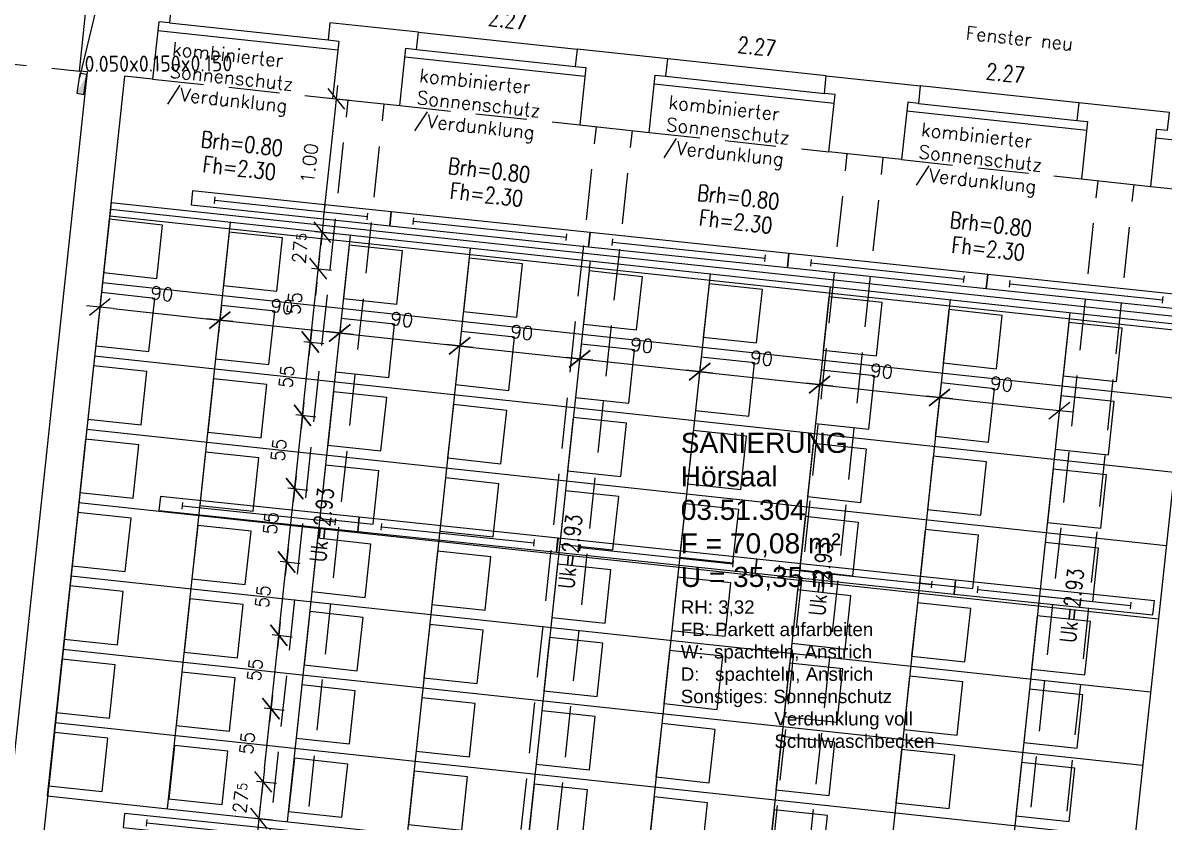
# Model space of a CAD drawing. Header units: metres. Extents: x -364 to -248, y 1030 to 1089.
# Drawn here: x -301.85 to -293.34, y 1065.09 to 1071.05 of the extents above; entities that cross this region are included whole.
import ezdxf
from ezdxf.enums import TextEntityAlignment as Align

# ---------------------------------------------------------------- set-up
doc = ezdxf.new("R2010")
doc.units = ezdxf.units.M
doc.header["$LTSCALE"] = 0.03
doc.linetypes.add('AUSGEZOGEN', pattern=[0])
doc.linetypes.add('STRICHLINIE', pattern=[19.05, 12.7, -6.35])
doc.layers.get('0').update_dxf_attribs({"linetype": 'CONTINUOUS'})
doc.layers.get('Defpoints').update_dxf_attribs({"linetype": 'CONTINUOUS'})
for name, color, linetype in [('A_ansicht', 9, 'CONTINUOUS'), ('A_Elektro', 1, 'CONTINUOUS'), ('A_fenster', 7, 'CONTINUOUS'), ('A_höhen', 3, 'CONTINUOUS'), ('A_MÖBEL', 1, 'CONTINUOUS'), ('A_text', 5, 'CONTINUOUS'), ('A_verdeckt', 8, 'STRICHLINIE'), ('A_wände', 6, 'CONTINUOUS'), ('CKMA0002', 2, 'CONTINUOUS'), ('E__DURCHBR', 2, 'CONTINUOUS'), ('E__LEUCHTEN', 6, 'AUSGEZOGEN'), ('E__VERSYS', 2, 'AUSGEZOGEN')]:
    doc.layers.add(name, color=color, linetype=linetype)
doc.styles.add('ISO9', font='iso8.shx', dxfattribs={"height": 0.12})
doc.styles.add('PITSIMP8', font='PITSIMP8.SHX')
doc.styles.add('SIMPLEX', font='simplex.shx', dxfattribs={"height": 0.1})
doc.styles.get("Standard").update_dxf_attribs({"font": 'ARIAL.TTF', "height": 1})
doc.dimstyles.get("Standard").update_dxf_attribs({"dimtxt": 0.1, "dimasz": 0.1, "dimexe": 0.1, "dimexo": 0, "dimgap": 0.1, "dimtad": 1, "dimdec": 4, "dimrnd": 0.0025, "dimzin": 0, "dimdsep": 46, "dimtxsty": 'SIMPLEX', "dimblk": 'DIMCROSS', "dimblk1": 'DIMCROSS', "dimblk2": 'DIMCROSS', "dimsah": 1, "dimcen": 2.5, "dimdle": 0.05, "dimclrd": 1, "dimclre": 1, "dimclrt": 6, "dimadec": 0, "dimazin": 0, "dimtfac": 1, "dimtdec": 4, "dimtmove": 2, "dimatfit": 3, "dimfxl": 1, "dimtvp": 1, "dimtolj": 1, "dimtzin": 0, "dimarcsym": 0})

# ---------------------------------------------------------------- blocks, each defined once
blk = doc.blocks.new('DIMCROSS')
at = {"color": 0, "linetype": 'ByBlock'}
blk.add_line((-1, 0), (1, 0), dxfattribs=at)
at = {"linetype": 'ByBlock'}
blk.add_line((-0.707107, -0.707107), (0.707107, 0.707107), dxfattribs=at)
blk = doc.blocks.new('*D118')
at = {"layer": 'CKMA0002', "color": 1, "linetype": 'Continuous', "lineweight": -2}
for p, q in [((-301.2659, 1069.0313), (-301.2873, 1068.8325)), ((-301.1772, 1068.9212), (-300.4812, 1068.8463)), ((-300.3764, 1068.8853), (-300.3925, 1068.7362))]:
    blk.add_line(p, q, dxfattribs=at)
at = {"layer": 'Defpoints', "color": 0, "linetype": 'Continuous'}
for p in [(-301.1927, 1069.7119), (-300.3032, 1069.5659), (-300.3818, 1068.8356)]:
    blk.add_point(p, dxfattribs=at)
at = {"layer": 'CKMA0002', "color": 1, "linetype": 'Continuous', "lineweight": -2, "xscale": 0.1, "yscale": 0.1, "zscale": 0.1}
for p, rotation in [((-301.2766, 1068.9319), 173.8591452062299), ((-300.3818, 1068.8356), 353.8591452062299)]:
    blk.add_blockref('DIMCROSS', p, dxfattribs=dict(at, rotation=rotation))
at = {"layer": 'CKMA0002', "color": 3, "linetype": 'Continuous', "insert": (-300.8131, 1069.0329), "char_height": 0.1, "attachment_point": 5, "rotation": 353.85915, "style": 'SIMPLEX'}
blk.add_mtext('\\A1;90{\\A1\\H0.7x\\S;}', dxfattribs=at)
blk = doc.blocks.new('*D119')
at = {"layer": 'CKMA0002', "color": 1, "linetype": 'Continuous', "lineweight": -2}
for p, q in [((-300.2823, 1068.8249), (-299.5863, 1068.7501)), ((-299.4816, 1068.7891), (-299.4976, 1068.6399))]:
    blk.add_line(p, q, dxfattribs=at)
at = {"layer": 'Defpoints', "color": 0, "linetype": 'Continuous'}
for p in [(-300.3032, 1069.5659), (-299.4084, 1069.4696), (-299.4869, 1068.7394)]:
    blk.add_point(p, dxfattribs=at)
at = {"layer": 'CKMA0002', "color": 1, "linetype": 'Continuous', "lineweight": -2, "xscale": 0.1, "yscale": 0.1, "zscale": 0.1}
for p, rotation in [((-300.3818, 1068.8356), 173.8591452062299), ((-299.4869, 1068.7394), 353.8591452062299)]:
    blk.add_blockref('DIMCROSS', p, dxfattribs=dict(at, rotation=rotation))
at = {"layer": 'CKMA0002', "color": 3, "linetype": 'Continuous', "insert": (-299.9183, 1068.9366), "char_height": 0.1, "attachment_point": 5, "rotation": 353.85915, "style": 'SIMPLEX'}
blk.add_mtext('\\A1;90{\\A1\\H0.7x\\S;}', dxfattribs=at)
blk = doc.blocks.new('*D120')
at = {"layer": 'CKMA0002', "color": 1, "linetype": 'Continuous', "lineweight": -2}
for p, q in [((-299.3875, 1068.7287), (-298.6915, 1068.6538)), ((-298.5867, 1068.6928), (-298.6028, 1068.5437))]:
    blk.add_line(p, q, dxfattribs=at)
at = {"layer": 'Defpoints', "color": 0, "linetype": 'Continuous'}
for p in [(-299.4084, 1069.4696), (-298.5135, 1069.3733), (-298.5921, 1068.6431)]:
    blk.add_point(p, dxfattribs=at)
at = {"layer": 'CKMA0002', "color": 1, "linetype": 'Continuous', "lineweight": -2, "xscale": 0.1, "yscale": 0.1, "zscale": 0.1}
for p, rotation in [((-299.4869, 1068.7394), 173.8591452062299), ((-298.5921, 1068.6431), 353.8591452062299)]:
    blk.add_blockref('DIMCROSS', p, dxfattribs=dict(at, rotation=rotation))
at = {"layer": 'CKMA0002', "color": 3, "linetype": 'Continuous', "insert": (-299.0235, 1068.8404), "char_height": 0.1, "attachment_point": 5, "rotation": 353.85915, "style": 'SIMPLEX'}
blk.add_mtext('\\A1;90{\\A1\\H0.7x\\S;}', dxfattribs=at)
blk = doc.blocks.new('*D121')
at = {"layer": 'CKMA0002', "color": 1, "linetype": 'Continuous', "lineweight": -2}
for p, q in [((-298.4927, 1068.6324), (-297.7967, 1068.5575)), ((-297.6919, 1068.5965), (-297.7079, 1068.4474))]:
    blk.add_line(p, q, dxfattribs=at)
at = {"layer": 'Defpoints', "color": 0, "linetype": 'Continuous'}
for p in [(-298.5135, 1069.3733), (-297.6187, 1069.277), (-297.6972, 1068.5468)]:
    blk.add_point(p, dxfattribs=at)
at = {"layer": 'CKMA0002', "color": 1, "linetype": 'Continuous', "lineweight": -2, "xscale": 0.1, "yscale": 0.1, "zscale": 0.1}
for p, rotation in [((-298.5921, 1068.6431), 173.8591452062299), ((-297.6972, 1068.5468), 353.8591452062299)]:
    blk.add_blockref('DIMCROSS', p, dxfattribs=dict(at, rotation=rotation))
at = {"layer": 'CKMA0002', "color": 3, "linetype": 'Continuous', "insert": (-298.1286, 1068.7441), "char_height": 0.1, "attachment_point": 5, "rotation": 353.85915, "style": 'SIMPLEX'}
blk.add_mtext('\\A1;90{\\A1\\H0.7x\\S;}', dxfattribs=at)
blk = doc.blocks.new('*D122')
at = {"layer": 'CKMA0002', "color": 1, "linetype": 'Continuous', "lineweight": -2}
for p, q in [((-297.5978, 1068.5361), (-296.9018, 1068.4612)), ((-296.7971, 1068.5002), (-296.8131, 1068.3511))]:
    blk.add_line(p, q, dxfattribs=at)
at = {"layer": 'Defpoints', "color": 0, "linetype": 'Continuous'}
for p in [(-297.6187, 1069.277), (-296.7238, 1069.1807), (-296.8024, 1068.4505)]:
    blk.add_point(p, dxfattribs=at)
at = {"layer": 'CKMA0002', "color": 1, "linetype": 'Continuous', "lineweight": -2, "xscale": 0.1, "yscale": 0.1, "zscale": 0.1}
for p, rotation in [((-297.6972, 1068.5468), 173.8591452062299), ((-296.8024, 1068.4505), 353.8591452062299)]:
    blk.add_blockref('DIMCROSS', p, dxfattribs=dict(at, rotation=rotation))
at = {"layer": 'CKMA0002', "color": 3, "linetype": 'Continuous', "insert": (-297.2338, 1068.6478), "char_height": 0.1, "attachment_point": 5, "rotation": 353.85915, "style": 'SIMPLEX'}
blk.add_mtext('\\A1;90{\\A1\\H0.7x\\S;}', dxfattribs=at)
blk = doc.blocks.new('*D123')
at = {"layer": 'CKMA0002', "color": 1, "linetype": 'Continuous', "lineweight": -2}
for p, q in [((-296.703, 1068.4398), (-296.007, 1068.365)), ((-295.9022, 1068.404), (-295.9183, 1068.2548))]:
    blk.add_line(p, q, dxfattribs=at)
at = {"layer": 'Defpoints', "color": 0, "linetype": 'Continuous'}
for p in [(-296.7238, 1069.1807), (-295.829, 1069.0845), (-295.9076, 1068.3543)]:
    blk.add_point(p, dxfattribs=at)
at = {"layer": 'CKMA0002', "color": 1, "linetype": 'Continuous', "lineweight": -2, "xscale": 0.1, "yscale": 0.1, "zscale": 0.1}
for p, rotation in [((-296.8024, 1068.4505), 173.8591452062299), ((-295.9076, 1068.3543), 353.8591452062299)]:
    blk.add_blockref('DIMCROSS', p, dxfattribs=dict(at, rotation=rotation))
at = {"layer": 'CKMA0002', "color": 3, "linetype": 'Continuous', "insert": (-296.3389, 1068.5515), "char_height": 0.1, "attachment_point": 5, "rotation": 353.85915, "style": 'SIMPLEX'}
blk.add_mtext('\\A1;90{\\A1\\H0.7x\\S;}', dxfattribs=at)
blk = doc.blocks.new('*D124')
at = {"layer": 'CKMA0002', "color": 1, "linetype": 'Continuous', "lineweight": -2}
for p, q in [((-295.8081, 1068.3436), (-295.1122, 1068.2687)), ((-295.0074, 1068.3077), (-295.0234, 1068.1586))]:
    blk.add_line(p, q, dxfattribs=at)
at = {"layer": 'Defpoints', "color": 0, "linetype": 'Continuous'}
for p in [(-295.829, 1069.0845), (-294.9342, 1068.9882), (-295.0127, 1068.258)]:
    blk.add_point(p, dxfattribs=at)
at = {"layer": 'CKMA0002', "color": 1, "linetype": 'Continuous', "lineweight": -2, "xscale": 0.1, "yscale": 0.1, "zscale": 0.1}
for p, rotation in [((-295.9076, 1068.3543), 173.8591452062299), ((-295.0127, 1068.258), 353.8591452062299)]:
    blk.add_blockref('DIMCROSS', p, dxfattribs=dict(at, rotation=rotation))
at = {"layer": 'CKMA0002', "color": 3, "linetype": 'Continuous', "insert": (-295.4441, 1068.4553), "char_height": 0.1, "attachment_point": 5, "rotation": 353.85915, "style": 'SIMPLEX'}
blk.add_mtext('\\A1;90{\\A1\\H0.7x\\S;}', dxfattribs=at)
blk = doc.blocks.new('*D125')
at = {"layer": 'CKMA0002', "color": 1, "linetype": 'Continuous', "lineweight": -2}
for p, q in [((-294.1072, 1068.2611), (-294.1286, 1068.0623)), ((-294.9133, 1068.2473), (-294.2173, 1068.1724))]:
    blk.add_line(p, q, dxfattribs=at)
at = {"layer": 'Defpoints', "color": 0, "linetype": 'Continuous'}
for p in [(-294.9342, 1068.9882), (-294.0393, 1068.8919), (-294.1179, 1068.1617)]:
    blk.add_point(p, dxfattribs=at)
at = {"layer": 'CKMA0002', "color": 1, "linetype": 'Continuous', "lineweight": -2, "xscale": 0.1, "yscale": 0.1, "zscale": 0.1}
for p, rotation in [((-295.0127, 1068.258), 173.8591452062299), ((-294.1179, 1068.1617), 353.8591452062299)]:
    blk.add_blockref('DIMCROSS', p, dxfattribs=dict(at, rotation=rotation))
at = {"layer": 'CKMA0002', "color": 3, "linetype": 'Continuous', "insert": (-294.5493, 1068.359), "char_height": 0.1, "attachment_point": 5, "rotation": 353.85915, "style": 'SIMPLEX'}
blk.add_mtext('\\A1;90{\\A1\\H0.7x\\S;}', dxfattribs=at)
blk = doc.blocks.new('*D126')
at = {"layer": 'CKMA0002', "color": 1, "linetype": 'Continuous', "lineweight": -2}
for p, q in [((-300.138, 1065.1227), (-299.9889, 1065.1067)), ((-300.1866, 1064.2037), (-300.099, 1065.0179)), ((-300.2967, 1064.1149), (-300.0979, 1064.0935))]:
    blk.add_line(p, q, dxfattribs=at)
at = {"layer": 'Defpoints', "color": 0, "linetype": 'Continuous'}
for p in [(-301.0328, 1065.219), (-300.0883, 1065.1174), (-301.1915, 1064.2112)]:
    blk.add_point(p, dxfattribs=at)
at = {"layer": 'CKMA0002', "color": 1, "linetype": 'Continuous', "lineweight": -2, "xscale": 0.1, "yscale": 0.1, "zscale": 0.1}
for p, rotation in [((-300.0883, 1065.1174), 83.85914520616019), ((-300.1973, 1064.1042), 263.8591452061602)]:
    blk.add_blockref('DIMCROSS', p, dxfattribs=dict(at, rotation=rotation))
at = {"layer": 'CKMA0002', "color": 3, "linetype": 'Continuous', "insert": (-300.2919, 1064.6269), "char_height": 0.1, "attachment_point": 5, "rotation": 83.85915, "style": 'SIMPLEX'}
blk.add_mtext('\\A1;1.02{\\A1\\H0.7x\\S;}', dxfattribs=at)
blk = doc.blocks.new('*D127')
at = {"layer": 'CKMA0002', "color": 1, "linetype": 'Continuous', "lineweight": -2}
for p, q in [((-300.0482, 1065.4902), (-300.0375, 1065.5897)), ((-300.1086, 1065.3961), (-299.9594, 1065.3801)), ((-300.0883, 1065.1174), (-300.0589, 1065.3908)), ((-300.099, 1065.0179), (-300.1097, 1064.9185))]:
    blk.add_line(p, q, dxfattribs=at)
at = {"layer": 'Defpoints', "color": 0, "linetype": 'Continuous'}
for p in [(-301.2387, 1065.5177), (-300.0589, 1065.3908), (-301.0328, 1065.219)]:
    blk.add_point(p, dxfattribs=at)
at = {"layer": 'CKMA0002', "color": 1, "linetype": 'Continuous', "lineweight": -2, "xscale": 0.1, "yscale": 0.1, "zscale": 0.1}
for p, rotation in [((-300.0589, 1065.3908), 263.8591452061602), ((-300.0883, 1065.1174), 83.85914520616019)]:
    blk.add_blockref('DIMCROSS', p, dxfattribs=dict(at, rotation=rotation))
at = {"layer": 'CKMA0002', "color": 3, "linetype": 'Continuous', "insert": (-300.2227, 1065.2701), "char_height": 0.1, "attachment_point": 5, "rotation": 83.85915, "style": 'SIMPLEX'}
blk.add_mtext('\\A1;27{\\A1\\H0.7x\\S5;}', dxfattribs=at)
blk = doc.blocks.new('*D128')
at = {"layer": 'CKMA0002', "color": 1, "linetype": 'Continuous', "lineweight": -2}
for p, q in [((-300.0497, 1065.943), (-299.9006, 1065.9269)), ((-300.0482, 1065.4902), (-300.0107, 1065.8382))]:
    blk.add_line(p, q, dxfattribs=at)
at = {"layer": 'Defpoints', "color": 0, "linetype": 'Continuous'}
for p in [(-301.1828, 1066.0649), (-300, 1065.9376), (-301.2387, 1065.5177)]:
    blk.add_point(p, dxfattribs=at)
at = {"layer": 'CKMA0002', "color": 1, "linetype": 'Continuous', "lineweight": -2, "xscale": 0.1, "yscale": 0.1, "zscale": 0.1}
for p, rotation in [((-300, 1065.9376), 83.85914520616019), ((-300.0589, 1065.3908), 263.8591452061602)]:
    blk.add_blockref('DIMCROSS', p, dxfattribs=dict(at, rotation=rotation))
at = {"layer": 'CKMA0002', "color": 3, "linetype": 'Continuous', "insert": (-300.1786, 1065.6803), "char_height": 0.1, "attachment_point": 5, "rotation": 83.85915, "style": 'SIMPLEX'}
blk.add_mtext('\\A1;55{\\A1\\H0.7x\\S;}', dxfattribs=at)
blk = doc.blocks.new('*D129')
at = {"layer": 'CKMA0002', "color": 1, "linetype": 'Continuous', "lineweight": -2}
for p, q in [((-299.9909, 1066.4898), (-299.8418, 1066.4738)), ((-299.9893, 1066.0371), (-299.9519, 1066.3851))]:
    blk.add_line(p, q, dxfattribs=at)
at = {"layer": 'Defpoints', "color": 0, "linetype": 'Continuous'}
for p in [(-301.1239, 1066.6117), (-299.9412, 1066.4845), (-301.1828, 1066.0649)]:
    blk.add_point(p, dxfattribs=at)
at = {"layer": 'CKMA0002', "color": 1, "linetype": 'Continuous', "lineweight": -2, "xscale": 0.1, "yscale": 0.1, "zscale": 0.1}
for p, rotation in [((-299.9412, 1066.4845), 83.85914520616019), ((-300, 1065.9376), 263.8591452061602)]:
    blk.add_blockref('DIMCROSS', p, dxfattribs=dict(at, rotation=rotation))
at = {"layer": 'CKMA0002', "color": 3, "linetype": 'Continuous', "insert": (-300.1197, 1066.2271), "char_height": 0.1, "attachment_point": 5, "rotation": 83.85915, "style": 'SIMPLEX'}
blk.add_mtext('\\A1;55{\\A1\\H0.7x\\S;}', dxfattribs=at)
blk = doc.blocks.new('*D130')
at = {"layer": 'CKMA0002', "color": 1, "linetype": 'Continuous', "lineweight": -2}
for p, q in [((-299.9321, 1067.0367), (-299.7829, 1067.0206)), ((-299.9305, 1066.5839), (-299.8931, 1066.9319))]:
    blk.add_line(p, q, dxfattribs=at)
at = {"layer": 'Defpoints', "color": 0, "linetype": 'Continuous'}
for p in [(-301.0651, 1067.1586), (-299.8824, 1067.0313), (-301.1239, 1066.6117)]:
    blk.add_point(p, dxfattribs=at)
at = {"layer": 'CKMA0002', "color": 1, "linetype": 'Continuous', "lineweight": -2, "xscale": 0.1, "yscale": 0.1, "zscale": 0.1}
for p, rotation in [((-299.8824, 1067.0313), 83.85914520616019), ((-299.9412, 1066.4845), 263.8591452061602)]:
    blk.add_blockref('DIMCROSS', p, dxfattribs=dict(at, rotation=rotation))
at = {"layer": 'CKMA0002', "color": 3, "linetype": 'Continuous', "insert": (-300.0609, 1066.774), "char_height": 0.1, "attachment_point": 5, "rotation": 83.85915, "style": 'SIMPLEX'}
blk.add_mtext('\\A1;55{\\A1\\H0.7x\\S;}', dxfattribs=at)
blk = doc.blocks.new('*D131')
at = {"layer": 'CKMA0002', "color": 1, "linetype": 'Continuous', "lineweight": -2}
for p, q in [((-299.8732, 1067.5835), (-299.7241, 1067.5675)), ((-299.8717, 1067.1308), (-299.8342, 1067.4787))]:
    blk.add_line(p, q, dxfattribs=at)
at = {"layer": 'Defpoints', "color": 0, "linetype": 'Continuous'}
for p in [(-301.0063, 1067.7054), (-299.8235, 1067.5782), (-301.0651, 1067.1586)]:
    blk.add_point(p, dxfattribs=at)
at = {"layer": 'CKMA0002', "color": 1, "linetype": 'Continuous', "lineweight": -2, "xscale": 0.1, "yscale": 0.1, "zscale": 0.1}
for p, rotation in [((-299.8235, 1067.5782), 83.85914520616019), ((-299.8824, 1067.0313), 263.8591452061602)]:
    blk.add_blockref('DIMCROSS', p, dxfattribs=dict(at, rotation=rotation))
at = {"layer": 'CKMA0002', "color": 3, "linetype": 'Continuous', "insert": (-300.0021, 1067.3208), "char_height": 0.1, "attachment_point": 5, "rotation": 83.85915, "style": 'SIMPLEX'}
blk.add_mtext('\\A1;55{\\A1\\H0.7x\\S;}', dxfattribs=at)
blk = doc.blocks.new('*D132')
at = {"layer": 'CKMA0002', "color": 1, "linetype": 'Continuous', "lineweight": -2}
for p, q in [((-299.8144, 1068.1304), (-299.6653, 1068.1143)), ((-299.8128, 1067.6776), (-299.7754, 1068.0256))]:
    blk.add_line(p, q, dxfattribs=at)
at = {"layer": 'Defpoints', "color": 0, "linetype": 'Continuous'}
for p in [(-300.9474, 1068.2523), (-299.7647, 1068.125), (-301.0063, 1067.7054)]:
    blk.add_point(p, dxfattribs=at)
at = {"layer": 'CKMA0002', "color": 1, "linetype": 'Continuous', "lineweight": -2, "xscale": 0.1, "yscale": 0.1, "zscale": 0.1}
for p, rotation in [((-299.7647, 1068.125), 83.85914520616019), ((-299.8235, 1067.5782), 263.8591452061602)]:
    blk.add_blockref('DIMCROSS', p, dxfattribs=dict(at, rotation=rotation))
at = {"layer": 'CKMA0002', "color": 3, "linetype": 'Continuous', "insert": (-299.9432, 1067.8676), "char_height": 0.1, "attachment_point": 5, "rotation": 83.85915, "style": 'SIMPLEX'}
blk.add_mtext('\\A1;55{\\A1\\H0.7x\\S;}', dxfattribs=at)
blk = doc.blocks.new('*D133')
at = {"layer": 'CKMA0002', "color": 1, "linetype": 'Continuous', "lineweight": -2}
for p, q in [((-299.7556, 1068.6772), (-299.6064, 1068.6612)), ((-299.754, 1068.2244), (-299.7165, 1068.5724))]:
    blk.add_line(p, q, dxfattribs=at)
at = {"layer": 'Defpoints', "color": 0, "linetype": 'Continuous'}
for p in [(-300.8886, 1068.7991), (-299.7059, 1068.6719), (-300.9474, 1068.2523)]:
    blk.add_point(p, dxfattribs=at)
at = {"layer": 'CKMA0002', "color": 1, "linetype": 'Continuous', "lineweight": -2, "xscale": 0.1, "yscale": 0.1, "zscale": 0.1}
for p, rotation in [((-299.7059, 1068.6719), 83.85914520616019), ((-299.7647, 1068.125), 263.8591452061602)]:
    blk.add_blockref('DIMCROSS', p, dxfattribs=dict(at, rotation=rotation))
at = {"layer": 'CKMA0002', "color": 3, "linetype": 'Continuous', "insert": (-299.8844, 1068.4145), "char_height": 0.1, "attachment_point": 5, "rotation": 83.85915, "style": 'SIMPLEX'}
blk.add_mtext('\\A1;55{\\A1\\H0.7x\\S;}', dxfattribs=at)
blk = doc.blocks.new('*D134')
at = {"layer": 'CKMA0002', "color": 1, "linetype": 'Continuous', "lineweight": -2}
for p, q in [((-299.6967, 1069.2241), (-299.5476, 1069.208)), ((-299.6952, 1068.7713), (-299.6577, 1069.1193))]:
    blk.add_line(p, q, dxfattribs=at)
at = {"layer": 'Defpoints', "color": 0, "linetype": 'Continuous'}
for p in [(-300.8297, 1069.346), (-299.647, 1069.2187), (-300.8886, 1068.7991)]:
    blk.add_point(p, dxfattribs=at)
at = {"layer": 'CKMA0002', "color": 1, "linetype": 'Continuous', "lineweight": -2, "xscale": 0.1, "yscale": 0.1, "zscale": 0.1}
for p, rotation in [((-299.647, 1069.2187), 83.85914520616019), ((-299.7059, 1068.6719), 263.8591452061602)]:
    blk.add_blockref('DIMCROSS', p, dxfattribs=dict(at, rotation=rotation))
at = {"layer": 'CKMA0002', "color": 3, "linetype": 'Continuous', "insert": (-299.8256, 1068.9613), "char_height": 0.1, "attachment_point": 5, "rotation": 83.85915, "style": 'SIMPLEX'}
blk.add_mtext('\\A1;55{\\A1\\H0.7x\\S;}', dxfattribs=at)
blk = doc.blocks.new('*D135')
at = {"layer": 'CKMA0002', "color": 1, "linetype": 'Continuous', "lineweight": -2}
for p, q in [((-299.6069, 1069.5916), (-299.5962, 1069.691)), ((-299.6673, 1069.4975), (-299.5182, 1069.4814)), ((-299.647, 1069.2187), (-299.6176, 1069.4921)), ((-299.6577, 1069.1193), (-299.6684, 1069.0199))]:
    blk.add_line(p, q, dxfattribs=at)
at = {"layer": 'Defpoints', "color": 0, "linetype": 'Continuous'}
for p in [(-300.5937, 1069.5971), (-299.6176, 1069.4921), (-300.8297, 1069.346)]:
    blk.add_point(p, dxfattribs=at)
at = {"layer": 'CKMA0002', "color": 1, "linetype": 'Continuous', "lineweight": -2, "xscale": 0.1, "yscale": 0.1, "zscale": 0.1}
for p, rotation in [((-299.6176, 1069.4921), 263.8591452061602), ((-299.647, 1069.2187), 83.85914520616019)]:
    blk.add_blockref('DIMCROSS', p, dxfattribs=dict(at, rotation=rotation))
at = {"layer": 'CKMA0002', "color": 3, "linetype": 'Continuous', "insert": (-299.7814, 1069.3715), "char_height": 0.1, "attachment_point": 5, "rotation": 83.85915, "style": 'SIMPLEX'}
blk.add_mtext('\\A1;27{\\A1\\H0.7x\\S5;}', dxfattribs=at)
blk = doc.blocks.new('*D136')
at = {"layer": 'CKMA0002', "color": 1, "linetype": 'Continuous', "lineweight": -2}
for p, q in [((-299.61, 1070.4973), (-299.4112, 1070.4759)), ((-299.6069, 1069.5916), (-299.5213, 1070.3871))]:
    blk.add_line(p, q, dxfattribs=at)
at = {"layer": 'Defpoints', "color": 0, "linetype": 'Continuous'}
for p in [(-299.61, 1070.4973), (-299.5106, 1070.4866), (-300.5937, 1069.5971)]:
    blk.add_point(p, dxfattribs=at)
at = {"layer": 'CKMA0002', "color": 1, "linetype": 'Continuous', "lineweight": -2, "xscale": 0.1, "yscale": 0.1, "zscale": 0.1}
for p, rotation in [((-299.5106, 1070.4866), 83.85914520616019), ((-299.6176, 1069.4921), 263.8591452061602)]:
    blk.add_blockref('DIMCROSS', p, dxfattribs=dict(at, rotation=rotation))
at = {"layer": 'CKMA0002', "color": 3, "linetype": 'Continuous', "insert": (-299.7132, 1070.0054), "char_height": 0.1, "attachment_point": 5, "rotation": 83.85915, "style": 'SIMPLEX'}
blk.add_mtext('\\A1;1.00{\\A1\\H0.7x\\S;}', dxfattribs=at)
blk = doc.blocks.new('A$C70D86C85')
at = {"layer": 'E__VERSYS', "color": 3, "linetype": 'Continuous'}
for p, q in [((59.2501, 18.2671), (59.2395, 18.1675)), ((59.2501, 18.2671), (69.9523, 17.1233)), ((59.2395, 18.1675), (70.0365, 17.0136))]:
    blk.add_line(p, q, dxfattribs=at)
blk = doc.blocks.new('Deckendurchbruch')
for p, q in [((1, 1), (0, 1)), ((0, 1), (0, 0)), ((1, 0), (1, 1)), ((0, 0), (1, 0))]:
    blk.add_line(p, q)
blk.add_solid([(0, 0), (1, 1), (0, 1)])
blk = doc.blocks.new('A$C261B6F14')
at = {"layer": 'E__DURCHBR', "color": 2, "linetype": 'Continuous', "ltscale": 5}
ref = blk.add_blockref('Deckendurchbruch', (59.069, 19.2227), dxfattribs=dict(at, xscale=0.05300000142002857, yscale=0.1499999999998636, zscale=1.1, rotation=171.2059939424837))
ref.add_attrib('EC_DIM', '0.050x0.150x0.150', (59.0523, 19.2424), dxfattribs={"color": 2, "linetype": 'Continuous', "height": 0.12, "rotation": 0.20286, "style": 'ISO9'})
blk = doc.blocks.new('A$C7E8237D9')
at = {"layer": 'E__VERSYS', "color": 7, "linetype": 'Continuous', "ltscale": 5}
blk.add_line((59.0161, 19.2001), (59.4028, 20.7999), dxfattribs=at)
blk = doc.blocks.new('2DEL_458')
for p, q in [((-0.3844, -0.2363), (-0.3844, 0.2363)), ((0.3844, -0.2363), (0.3844, 0.2363)), ((-0.3844, 0), (0.3844, 0))]:
    blk.add_line(p, q)
blk.add_lwpolyline([(-0.5, -0.5), (0.5, -0.5), (0.5, 0.5), (-0.5, 0.5)], close=True)
at = {"style": 'PITSIMP8', "flags": 9}
for tag, p in [('BEZEICHNUNG', (-0.0298, 0.1793)), ('RAUM/GRUPPE', (-0.0298, 0.1593)), ('POS.NR.G-LV', (-0.0298, 0.1393)), ('FABRIKAT', (-0.0298, 0.1193)), ('KENNUNG', (-0.0298, 0.0793)), ('LEISTUNG', (-0.0298, 0.0593)), ('TYP', (-0.0298, 0.0993)), ('VOLUMENSTROM', (-0.0298, 0.0393)), ('DRUCK/-STUFE', (-0.0298, 0.0193)), ('ANSCHLUSS', (-0.0298, -0.0007)), ('TEMPERATUR', (-0.0298, -0.0607)), ('GROESSE', (-0.0298, -0.0207)), ('DN', (-0.0298, -0.0407)), ('SPANNUNG/FREQUENZ', (-0.0298, -0.1207)), ('SCHUTZART', (-0.0298, -0.1007)), ('DREHZAHL', (-0.0298, -0.0807)), ('GEWICHT', (-0.0298, -0.1407)), ('FREI', (-0.0298, -0.1607)), ('FREI', (-0.0298, -0.1807)), ('FREI', (-0.0298, -0.2007))]:
    blk.add_attdef(tag, text='', height=0.01, dxfattribs=at).set_placement(p, align=Align.MIDDLE)

msp = doc.modelspace()

# ---------------------------------------------------------------- linework, layer by layer
at = {"layer": 'A_ansicht', "color": 9, "linetype": 'Continuous'}
for p, q in [((-298.89935, 1070.98311), (-297.71616, 1070.85674)), ((-295.85686, 1070.65817), (-297.04005, 1070.78454)), ((-293.97257, 1070.45691), (-295.15578, 1070.58329))]:
    msp.add_line(p, q, dxfattribs=at)
at = {"layer": 'A_fenster', "color": 10, "linetype": 'Continuous'}
for p, q in [((-300.84387, 1070.99712), (-299.50169, 1070.85269)), ((-300.75742, 1071.05313), (-299.57433, 1070.9258)), ((-298.91318, 1070.85485), (-297.73006, 1070.72751)), ((-298.9996, 1070.79882), (-297.65744, 1070.65439)), ((-297.05403, 1070.65466), (-295.87084, 1070.52741)), ((-297.14049, 1070.59863), (-295.7983, 1070.45419)), ((-295.25643, 1070.39607), (-293.91427, 1070.25163)), ((-295.16989, 1070.4521), (-293.98679, 1070.32485)), ((-293.3975, 1070.19589), (-292.05534, 1070.05146))]:
    msp.add_line(p, q, dxfattribs=at)
at = {"layer": 'A_MÖBEL', "linetype": 'Continuous'}
for p, q in [((-301.19802, 1069.66217), (-301.66874, 1065.28742)), ((-301.19802, 1069.66217), (-293.14451, 1068.79561)), ((-300.30319, 1069.56589), (-300.77391, 1065.19114)), ((-299.40835, 1069.4696), (-299.87907, 1065.09485)), ((-298.51352, 1069.37332), (-298.98424, 1064.99857)), ((-297.61868, 1069.27703), (-298.08941, 1064.90228)), ((-301.25686, 1069.11533), (-293.20335, 1068.24877)), ((-296.72385, 1069.18075), (-297.19457, 1064.806)), ((-295.82901, 1069.08446), (-296.29974, 1064.70972)), ((-294.93418, 1068.98818), (-295.4049, 1064.61343)), ((-294.03934, 1068.89189), (-294.51007, 1064.51715)), ((-293.14451, 1068.79561), (-293.61523, 1064.42086)), ((-301.3157, 1068.56848), (-293.26219, 1067.70192)), ((-301.37454, 1068.02164), (-293.32103, 1067.15508)), ((-301.43339, 1067.4748), (-293.37987, 1066.60824)), ((-301.49223, 1066.92795), (-293.43871, 1066.06139)), ((-301.55107, 1066.38111), (-293.49755, 1065.51455)), ((-301.60991, 1065.83427), (-293.55639, 1064.96771)), ((-301.66875, 1065.28742), (-293.61523, 1064.42086))]:
    msp.add_line(p, q, dxfattribs=at)
for points in [[(-300.80834, 1069.54481), (-301.20604, 1069.5876), (-301.24884, 1069.1899), (-300.85113, 1069.1471)], [(-299.91351, 1069.44852), (-300.31121, 1069.49132), (-300.354, 1069.09361), (-299.9563, 1069.05082)], [(-299.01867, 1069.35224), (-299.41637, 1069.39503), (-299.45917, 1068.99733), (-299.06146, 1068.95453)], [(-298.12384, 1069.25595), (-298.52154, 1069.29875), (-298.56433, 1068.90104), (-298.16663, 1068.85825)], [(-297.229, 1069.15967), (-297.62671, 1069.20246), (-297.6695, 1068.80476), (-297.27179, 1068.76197)], [(-300.86718, 1068.99796), (-301.26488, 1069.04076), (-301.30768, 1068.64305), (-300.90997, 1068.60026)], [(-296.33417, 1069.06339), (-296.73187, 1069.10618), (-296.77466, 1068.70847), (-296.37696, 1068.66568)], [(-299.97235, 1068.90168), (-300.37005, 1068.94447), (-300.41284, 1068.54677), (-300.01514, 1068.50398)], [(-295.43933, 1068.9671), (-295.83704, 1069.00989), (-295.87983, 1068.61219), (-295.48212, 1068.5694)], [(-294.5445, 1068.87082), (-294.9422, 1068.91361), (-294.98499, 1068.51591), (-294.58729, 1068.47311)], [(-299.07751, 1068.8054), (-299.47522, 1068.84819), (-299.51801, 1068.45048), (-299.1203, 1068.40769)], [(-293.64966, 1068.77453), (-294.04737, 1068.81733), (-294.09016, 1068.41962), (-293.69246, 1068.37683)], [(-298.18268, 1068.70911), (-298.58038, 1068.7519), (-298.62317, 1068.3542), (-298.22547, 1068.31141)], [(-297.28784, 1068.61283), (-297.68555, 1068.65562), (-297.72834, 1068.25792), (-297.33064, 1068.21512)], [(-296.39301, 1068.51654), (-296.79071, 1068.55934), (-296.8335, 1068.16163), (-296.4358, 1068.11884)], [(-300.92602, 1068.45112), (-301.32373, 1068.49391), (-301.36652, 1068.09621), (-300.96881, 1068.05342)], [(-295.49817, 1068.42026), (-295.89588, 1068.46305), (-295.93867, 1068.06535), (-295.54097, 1068.02255)], [(-300.03119, 1068.35484), (-300.42889, 1068.39763), (-300.47168, 1067.99993), (-300.07398, 1067.95713)], [(-294.60334, 1068.32397), (-295.00104, 1068.36677), (-295.04383, 1067.96906), (-294.64613, 1067.92627)], [(-299.13635, 1068.25855), (-299.53406, 1068.30135), (-299.57685, 1067.90364), (-299.17915, 1067.86085)], [(-293.7085, 1068.22769), (-294.10621, 1068.27048), (-294.149, 1067.87278), (-293.7513, 1067.82998)], [(-298.24152, 1068.16227), (-298.63922, 1068.20506), (-298.68201, 1067.80736), (-298.28431, 1067.76456)], [(-297.34668, 1068.06598), (-297.74439, 1068.10878), (-297.78718, 1067.71107), (-297.38948, 1067.66828)], [(-296.45185, 1067.9697), (-296.84955, 1068.01249), (-296.89235, 1067.61479), (-296.49464, 1067.57199)], [(-300.98486, 1067.90428), (-301.38257, 1067.94707), (-301.42536, 1067.54937), (-301.02766, 1067.50657)], [(-295.55701, 1067.87341), (-295.95472, 1067.91621), (-295.99751, 1067.5185), (-295.59981, 1067.47571)], [(-300.09003, 1067.80799), (-300.48773, 1067.85079), (-300.53052, 1067.45308), (-300.13282, 1067.41029)], [(-299.19519, 1067.71171), (-299.5929, 1067.7545), (-299.63569, 1067.3568), (-299.23799, 1067.314)], [(-294.66218, 1067.77713), (-295.05988, 1067.81992), (-295.10268, 1067.42222), (-294.70497, 1067.37943)], [(-293.76734, 1067.68085), (-294.16505, 1067.72364), (-294.20784, 1067.32593), (-293.81014, 1067.28314)], [(-298.30036, 1067.61542), (-298.69806, 1067.65822), (-298.74086, 1067.26051), (-298.34315, 1067.21772)], [(-297.40552, 1067.51914), (-297.80323, 1067.56193), (-297.84602, 1067.16423), (-297.44832, 1067.12144)], [(-296.51069, 1067.42286), (-296.90839, 1067.46565), (-296.95119, 1067.06794), (-296.55348, 1067.02515)], [(-301.04371, 1067.35743), (-301.44142, 1067.40023), (-301.48421, 1067.00252), (-301.08651, 1066.95973)], [(-295.61585, 1067.32657), (-296.01356, 1067.36936), (-296.05635, 1066.97166), (-295.65865, 1066.92887)], [(-300.14888, 1067.26115), (-300.54658, 1067.30394), (-300.58938, 1066.90624), (-300.19167, 1066.86345)], [(-294.72102, 1067.23029), (-295.11872, 1067.27308), (-295.16152, 1066.87538), (-294.76381, 1066.83258)], [(-299.25404, 1067.16487), (-299.65175, 1067.20766), (-299.69454, 1066.80996), (-299.29684, 1066.76716)], [(-293.82618, 1067.134), (-294.22389, 1067.1768), (-294.26668, 1066.77909), (-293.86898, 1066.7363)], [(-298.35921, 1067.06858), (-298.75691, 1067.11138), (-298.79971, 1066.71367), (-298.402, 1066.67088)], [(-297.46437, 1066.9723), (-297.86208, 1067.01509), (-297.90487, 1066.61739), (-297.50717, 1066.57459)], [(-296.56954, 1066.87601), (-296.96724, 1066.91881), (-297.01004, 1066.5211), (-296.61233, 1066.47831)], [(-301.10254, 1066.81059), (-301.50025, 1066.85338), (-301.54304, 1066.45568), (-301.14534, 1066.41289)], [(-295.6747, 1066.77973), (-296.07241, 1066.82252), (-296.1152, 1066.42482), (-295.7175, 1066.38202)], [(-300.20771, 1066.71431), (-300.60541, 1066.7571), (-300.64821, 1066.3594), (-300.2505, 1066.3166)], [(-294.77987, 1066.68344), (-295.17757, 1066.72624), (-295.22037, 1066.32853), (-294.82266, 1066.28574)], [(-299.31287, 1066.61802), (-299.71058, 1066.66082), (-299.75337, 1066.26311), (-299.35567, 1066.22032)], [(-298.41804, 1066.52174), (-298.81574, 1066.56453), (-298.85854, 1066.16683), (-298.46083, 1066.12403)], [(-293.88503, 1066.58716), (-294.28274, 1066.62995), (-294.32553, 1066.23225), (-293.92783, 1066.18946)], [(-297.5232, 1066.42545), (-297.92091, 1066.46825), (-297.9637, 1066.07054), (-297.566, 1066.02775)], [(-301.16138, 1066.26375), (-301.55909, 1066.30654), (-301.60188, 1065.90884), (-301.20418, 1065.86604)], [(-296.62837, 1066.32917), (-297.02607, 1066.37196), (-297.06887, 1065.97426), (-296.67116, 1065.93146)], [(-295.73353, 1066.23288), (-296.13124, 1066.27568), (-296.17403, 1065.87797), (-295.77633, 1065.83518)], [(-300.26655, 1066.16746), (-300.66425, 1066.21026), (-300.70705, 1065.81255), (-300.30934, 1065.76976)], [(-294.8387, 1066.1366), (-295.2364, 1066.17939), (-295.2792, 1065.78169), (-294.88149, 1065.73889)], [(-299.37171, 1066.07118), (-299.76942, 1066.11397), (-299.81221, 1065.71627), (-299.41451, 1065.67347)], [(-293.94386, 1066.04031), (-294.34157, 1066.08311), (-294.38436, 1065.6854), (-293.98666, 1065.64261)], [(-298.47688, 1065.97489), (-298.87458, 1066.01769), (-298.91738, 1065.61998), (-298.51967, 1065.57719)], [(-297.58204, 1065.87861), (-297.97975, 1065.9214), (-298.02254, 1065.5237), (-297.62484, 1065.4809)], [(-296.68721, 1065.78232), (-297.08491, 1065.82512), (-297.12771, 1065.42741), (-296.73, 1065.38462)], [(-301.21726, 1065.71659), (-301.61497, 1065.75938), (-301.65776, 1065.36168), (-301.26006, 1065.31888)], [(-295.79237, 1065.68604), (-296.19008, 1065.72883), (-296.23287, 1065.33113), (-295.83517, 1065.28834)], [(-300.32243, 1065.6203), (-300.72013, 1065.6631), (-300.76293, 1065.26539), (-300.36522, 1065.2226)], [(-294.89754, 1065.58976), (-295.29524, 1065.63255), (-295.33804, 1065.23485), (-294.94033, 1065.19205)], [(-299.42759, 1065.52402), (-299.8253, 1065.56681), (-299.86809, 1065.16911), (-299.47039, 1065.12631)], [(-294.0027, 1065.49347), (-294.40041, 1065.53627), (-294.4432, 1065.13856), (-294.0455, 1065.09577)], [(-298.53276, 1065.42773), (-298.93046, 1065.47053), (-298.97326, 1065.07282), (-298.57555, 1065.03003)], [(-297.63792, 1065.33145), (-298.03563, 1065.37424), (-298.07842, 1064.97654), (-297.68072, 1064.93374)], [(-296.74309, 1065.23516), (-297.14079, 1065.27796), (-297.18359, 1064.88025), (-296.78588, 1064.83746)], [(-295.84826, 1065.13888), (-296.24596, 1065.18167), (-296.28875, 1064.78397), (-295.89105, 1064.74118)]]:
    msp.add_lwpolyline(points, close=True, dxfattribs=at)
at = {"layer": 'A_verdeckt'}
for p, q in [((-302.77162, 1070.83658), (-301.42936, 1070.69316)), ((-300.88295, 1070.63425), (-299.54079, 1070.48981)), ((-300.10549, 1064.09918), (-299.42376, 1070.47756)), ((-299.83696, 1064.07049), (-299.15533, 1070.44866)), ((-299.03868, 1070.43595), (-297.69651, 1070.2915)), ((-298.2538, 1063.89995), (-297.57205, 1070.2783)), ((-297.98525, 1063.87124), (-297.30362, 1070.24943)), ((-297.17956, 1070.23576), (-295.83739, 1070.09129)), ((-296.38223, 1063.69855), (-295.70047, 1070.07692)), ((-296.11366, 1063.66985), (-295.43204, 1070.04804)), ((-295.29551, 1070.03319), (-293.95325, 1069.88874)), ((-294.51071, 1063.49719), (-293.82894, 1069.87556)), ((-294.24214, 1063.4685), (-293.56052, 1069.84668)), ((-293.43658, 1069.83302), (-292.09442, 1069.68857))]:
    msp.add_line(p, q, dxfattribs=at)
at = {"layer": 'A_wände', "linetype": 'Continuous'}
for points in [[(-300.74376, 1071.1801), (-300.75743, 1071.05314), (-300.83696, 1071.06175)], [(-300.83696, 1071.06175), (-300.88295, 1070.63425), (-301.09174, 1070.65665), (-301.77392, 1064.27341), (-295.89774, 1063.64543), (-295.92325, 1063.4068), (-296.05746, 1063.42114), (-296.38629, 1062.83783), (-296.95303, 1062.8984), (-296.8999, 1063.39554), (-303.75054, 1064.12806), (-303.80366, 1063.63092), (-303.88817, 1063.63995), (-304.08619, 1064.27967), (-304.21546, 1064.29348), (-304.18996, 1064.53202), (-302.05221, 1064.30345), (-301.36971, 1070.68677), (-301.42936, 1070.69315), (-301.38368, 1071.12058)], [(-299.49479, 1070.9173), (-299.54079, 1070.48981), (-299.03868, 1070.43595), (-298.99269, 1070.86346), (-298.91317, 1070.85485), (-298.89936, 1070.98312), (-299.56058, 1071.05373), (-299.57434, 1070.92581), (-299.49479, 1070.9173)], [(-297.71616, 1070.85674), (-297.73007, 1070.72752), (-297.65054, 1070.71902), (-297.69653, 1070.29137), (-297.17956, 1070.23576), (-297.13357, 1070.66327), (-297.05403, 1070.65466), (-297.04005, 1070.78454), (-297.71616, 1070.85674)], [(-295.24943, 1070.4607), (-295.29554, 1070.03305), (-295.83739, 1070.0913), (-295.7913, 1070.51882), (-295.87084, 1070.52741), (-295.85686, 1070.65817), (-295.15578, 1070.58329), (-295.1699, 1070.45211), (-295.24943, 1070.4607)], [(-293.97257, 1070.45692), (-293.98679, 1070.32485), (-293.90727, 1070.31626), (-293.95328, 1069.8886), (-293.43659, 1069.83303), (-293.3906, 1070.26055), (-293.31107, 1070.25195), (-293.29677, 1070.38474), (-293.97257, 1070.45692)]]:
    msp.add_lwpolyline(points, dxfattribs=at)

# ---------------------------------------------------------------- block references
at = {"layer": 'A_Elektro', "linetype": 'Continuous'}
for name in ['A$C7E8237D9', 'A$C261B6F14', 'A$C70D86C85']:
    msp.add_blockref(name, (-360.44279, 1051.44521), dxfattribs=at)
at = {"layer": 'E__LEUCHTEN', "color": 1, "linetype": 'Continuous', "ltscale": 0.1, "xscale": 1.491326499999952, "yscale": 0.1053807999999208, "zscale": 1.4913265, "rotation": 353.9999999999997}
for p in [(-299.84927, 1069.66954), (-298.36611, 1069.51365), (-296.88296, 1069.35777), (-295.3998, 1069.20188), (-293.91664, 1069.046), (-300.08887, 1067.38989), (-298.60572, 1067.234), (-297.12256, 1067.07811), (-295.6394, 1066.92223), (-294.15624, 1066.76634), (-300.35574, 1065.0257)]:
    msp.add_blockref('2DEL_458', p, dxfattribs=at)

# ---------------------------------------------------------------- texts
at = {"layer": 'A_höhen', "linetype": 'Continuous', "style": 'SIMPLEX', "width": 0.8}
for s, rotation, p in [('2.27', 353.5, (-298.23456, 1071.07706)), ('2.27', 353.5, (-296.37544, 1070.87687)), ('2.27', 353.5, (-294.52112, 1070.67749)), ('Brh=0.80', 353.5, (-300.21648, 1070.15151)), ('Fh=2.30', 353.5, (-300.23584, 1069.96924)), ('Brh=0.80', 353.5, (-298.37219, 1069.95322)), ('Fh=2.30', 353.5, (-298.39158, 1069.77094)), ('Brh=0.80', 353.5, (-296.51307, 1069.75303)), ('Fh=2.30', 353.5, (-296.53245, 1069.57074)), ('Brh=0.80', 353.5, (-294.62892, 1069.55046)), ('Fh=2.30', 353.5, (-294.64831, 1069.36818)), ('Uk=2.93', 83.5, (-299.6206, 1067.30812)), ('Uk=2.93', 83.5, (-297.76889, 1067.10888)), ('Uk=2.93', 83.5, (-295.8973, 1066.9075)), ('Uk=2.93', 83.5, (-294.02577, 1066.70614))]:
    msp.add_text(s, height=0.12, rotation=rotation, dxfattribs=at).set_placement(p, align=Align.MIDDLE_CENTER)
at = {"layer": 'A_text', "linetype": 'Continuous', "char_height": 0.1, "width": 1, "attachment_point": 1, "style": 'SIMPLEX'}
for s, insert, rotation in [('{\\Fsimplex.shx;Fenster neu}', (-294.80966, 1071.02926), 354), ('kombinierter\\PSonnenschutz\\P/Verdunklung', (-300.73148, 1070.91057), 353.857607), ('kombinierter\\PSonnenschutz\\P/Verdunklung', (-298.88722, 1070.71217), 353.857607), ('kombinierter\\PSonnenschutz\\P/Verdunklung', (-297.02809, 1070.51208), 353.857607), ('kombinierter\\PSonnenschutz\\P/Verdunklung', (-295.1442, 1070.30814), 353.857607)]:
    msp.add_mtext(s, dxfattribs=dict(at, insert=insert, rotation=rotation))
at = {"layer": 'A_text', "linetype": 'Continuous', "insert": (-296.94293, 1067.9951), "char_height": 0.15, "width": 6.6459, "attachment_point": 1}
msp.add_mtext('SANIERUNG \\PHörsaal\\P03.51.304\\PF = 70,08 m²\\PU = 35,35 m\\P\\H0.1;RH: 3,32\\PFB: Parkett aufarbeiten\\PW:  spachteln, Anstrich\\PD:   spachteln, Anstrich\\PSonstiges: Sonnenschutz\\P                  Verdunklung voll\\P                  Schulwaschbecken', dxfattribs=at)

# ---------------------------------------------------------------- dimensions: what is measured, and where the dimension line sits
at = {"layer": 'CKMA0002', "linetype": 'Continuous'}
for base, p1, p2, angle, text, override, picture, middle in [((-299.51061, 1070.48656), (-300.5937, 1069.59714), (-299.61003, 1070.49726), 83.859145, '1.00{\\A1\\H0.7x\\S;}', {"dimse1": 1, "dimclrt": 3, "dimtix": 1}, '*D136', (-299.71324, 1070.00539)), ((-300.38175, 1068.83563), (-301.19267, 1069.71187), (-300.30319, 1069.56589), 353.859145, '90{\\A1\\H0.7x\\S;}', {"dimexo": 0.684468, "dimclrt": 3, "dimtix": 1}, '*D118', (-300.81313, 1069.03291)), ((-299.6176, 1069.49213), (-300.82974, 1069.34596), (-300.5937, 1069.59714), 83.859145, '27{\\A1\\H0.7x\\S5;}', {"dimexo": 0.931731, "dimse1": 1, "dimclrt": 3, "dimtix": 1}, '*D135', (-299.78145, 1069.37146)), ((-299.48692, 1068.73936), (-300.30319, 1069.56589), (-299.40835, 1069.4696), 353.859145, '90{\\A1\\H0.7x\\S;}', {"dimexo": 0.684459, "dimse1": 1, "dimclrt": 3, "dimtix": 1}, '*D119', (-299.91829, 1068.93663)), ((-298.59208, 1068.64308), (-299.40835, 1069.4696), (-298.51352, 1069.37332), 353.859145, '90{\\A1\\H0.7x\\S;}', {"dimexo": 0.684451, "dimse1": 1, "dimclrt": 3, "dimtix": 1}, '*D120', (-299.02345, 1068.84036)), ((-297.69725, 1068.5468), (-298.51352, 1069.37332), (-297.61868, 1069.27703), 353.859145, '90{\\A1\\H0.7x\\S;}', {"dimexo": 0.684442, "dimse1": 1, "dimclrt": 3, "dimtix": 1}, '*D121', (-298.12862, 1068.74408)), ((-299.64702, 1069.21871), (-300.88858, 1068.79911), (-300.82974, 1069.34596), 83.859145, '55{\\A1\\H0.7x\\S;}', {"dimexo": 1.139547, "dimse1": 1, "dimclrt": 3, "dimtix": 1}, '*D134', (-299.82557, 1068.96133)), ((-296.80241, 1068.45053), (-297.61868, 1069.27703), (-296.72385, 1069.18075), 353.859145, '90{\\A1\\H0.7x\\S;}', {"dimexo": 0.684433, "dimse1": 1, "dimclrt": 3, "dimtix": 1}, '*D122', (-297.23378, 1068.64781)), ((-295.90758, 1068.35425), (-296.72385, 1069.18075), (-295.82901, 1069.08446), 353.859145, '90{\\A1\\H0.7x\\S;}', {"dimexo": 0.684424, "dimse1": 1, "dimclrt": 3, "dimtix": 1}, '*D123', (-296.33895, 1068.55153)), ((-295.01274, 1068.25798), (-295.82901, 1069.08446), (-294.93418, 1068.98818), 353.859145, '90{\\A1\\H0.7x\\S;}', {"dimexo": 0.684416, "dimse1": 1, "dimclrt": 3, "dimtix": 1}, '*D124', (-295.44411, 1068.45525)), ((-294.1179, 1068.1617), (-294.93418, 1068.98818), (-294.03934, 1068.89189), 353.859145, '90{\\A1\\H0.7x\\S;}', {"dimexo": 0.634407, "dimse1": 1, "dimclrt": 3, "dimtix": 1}, '*D125', (-294.54928, 1068.35898)), ((-299.70585, 1068.67186), (-300.94742, 1068.25227), (-300.88858, 1068.79911), 83.859145, '55{\\A1\\H0.7x\\S;}', {"dimexo": 1.139552, "dimse1": 1, "dimclrt": 3, "dimtix": 1}, '*D133', (-299.88441, 1068.41449)), ((-299.76469, 1068.12502), (-301.00626, 1067.70543), (-300.94742, 1068.25227), 83.859145, '55{\\A1\\H0.7x\\S;}', {"dimexo": 1.139558, "dimse1": 1, "dimclrt": 3, "dimtix": 1}, '*D132', (-299.94324, 1067.86764)), ((-299.82352, 1067.57817), (-301.06511, 1067.15858), (-301.00626, 1067.70543), 83.859145, '55{\\A1\\H0.7x\\S;}', {"dimexo": 1.139563, "dimse1": 1, "dimclrt": 3, "dimtix": 1}, '*D131', (-300.00208, 1067.3208)), ((-299.88236, 1067.03133), (-301.12394, 1066.61174), (-301.06511, 1067.15858), 83.859145, '55{\\A1\\H0.7x\\S;}', {"dimexo": 1.139578, "dimse1": 1, "dimclrt": 3, "dimtix": 1}, '*D130', (-300.06091, 1066.77395)), ((-299.94119, 1066.48449), (-301.18278, 1066.06489), (-301.12394, 1066.61174), 83.859145, '55{\\A1\\H0.7x\\S;}', {"dimexo": 1.139574, "dimse1": 1, "dimclrt": 3, "dimtix": 1}, '*D129', (-300.11975, 1066.22711)), ((-300.00003, 1065.93764), (-301.23866, 1065.51773), (-301.18278, 1066.06489), 83.859145, '55{\\A1\\H0.7x\\S;}', {"dimexo": 1.139579, "dimse1": 1, "dimclrt": 3, "dimtix": 1}, '*D128', (-300.17858, 1065.68027)), ((-300.05886, 1065.3908), (-301.03278, 1065.21899), (-301.23866, 1065.51773), 83.859145, '27{\\A1\\H0.7x\\S5;}', {"dimexo": 1.136608, "dimse1": 1, "dimclrt": 3, "dimtix": 1}, '*D127', (-300.22271, 1065.27013)), ((-300.08828, 1065.11737), (-301.1915, 1064.2112), (-301.03278, 1065.21899), 83.859145, '1.02{\\A1\\H0.7x\\S;}', {"dimexo": 0.899954, "dimclrt": 3, "dimtix": 1}, '*D126', (-300.29192, 1064.62685))]:
    dim = msp.add_linear_dim(base=base, p1=p1, p2=p2, angle=angle, text=text, dimstyle='Standard', override=override, dxfattribs=at)
    dim.commit()
    dim.dimension.update_dxf_attribs({"geometry": picture, "text_midpoint": middle})

doc.saveas('drawing.dxf')
